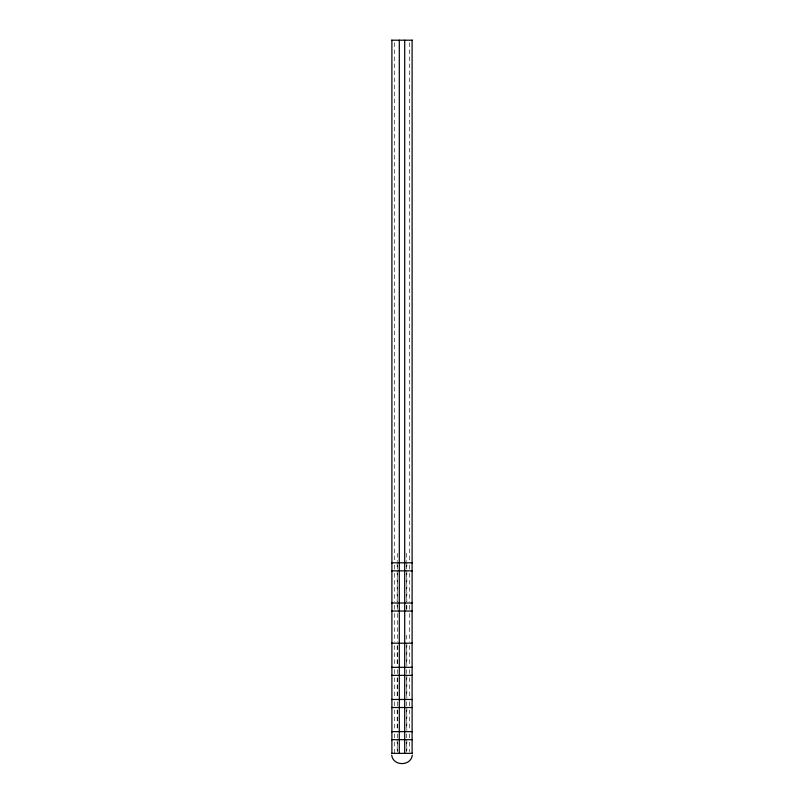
<?xml version="1.0" encoding="UTF-8"?>
<svg xmlns="http://www.w3.org/2000/svg" width="804" height="804" viewBox="0 0 804 804"><rect width="100%" height="100%" fill="white"/><g stroke="black" fill="none" stroke-linecap="round" stroke-linejoin="round"><path stroke-width="0.6" stroke-dasharray="4.02 3.01" d="M409.387 42.712L409.387 561.544M409.387 565.101L409.387 569.694M409.387 573.312L409.387 601.764M409.387 605.301L409.387 609.894M409.387 613.512L409.387 641.964M409.387 645.612L409.387 666.114M409.387 669.621L409.387 674.214M409.387 677.772L409.387 698.274M409.387 701.781L409.387 706.374M409.387 709.932L409.387 730.434M409.387 733.941L409.387 738.534M409.387 742.162L409.387 752.102M406.824 562.8L406.824 569.694M406.824 570.84L406.824 601.764M406.824 605.301L406.824 609.894M406.824 643.2L406.824 666.114M406.824 675.36L406.824 698.274M406.824 707.52L406.824 730.434M406.824 739.68L406.824 753.348M406.663 553.303L406.663 561.614M406.663 565.101L406.663 569.694M406.663 573.312L406.663 601.764M406.663 605.301L406.663 609.894M406.663 635.16L406.663 642.054M406.663 645.612L406.663 666.114M406.663 669.621L406.663 674.214M406.663 677.772L406.663 698.274M406.663 701.781L406.663 706.374M406.663 709.932L406.663 730.434M406.663 733.941L406.663 738.534M406.663 742.162L406.663 752.102M397.337 553.303L397.337 561.614M397.337 565.101L397.337 569.694M397.337 573.312L397.337 601.764M397.337 605.301L397.337 609.894M397.337 613.512L397.337 641.964M397.337 645.612L397.337 666.114M397.337 669.621L397.337 674.214M397.337 677.772L397.337 698.274M397.337 701.781L397.337 706.374M397.337 709.932L397.337 730.434M397.337 733.941L397.337 738.534M397.337 742.162L397.337 752.102M397.176 562.8L397.176 569.694M397.176 570.84L397.176 601.764M397.176 603L397.176 609.894M397.176 645.612L397.176 666.114M397.176 677.772L397.176 698.274M397.176 709.932L397.176 730.434M397.176 739.68L397.176 752.102M394.613 42.712L394.613 561.544M394.613 565.101L394.613 569.694M394.613 573.312L394.613 601.764M394.613 605.301L394.613 609.894M394.613 613.512L394.613 641.964M394.613 645.612L394.613 666.114M394.613 669.621L394.613 674.214M394.613 677.772L394.613 698.274M394.613 701.781L394.613 706.374M394.613 709.932L394.613 730.434M394.613 733.941L394.613 738.534M394.613 742.162L394.613 753.348"/><path stroke-width="1.21" d="M412.291 755.167C410.955 766.383 393.045 766.383 391.709 755.167M391.548 40.2L412.452 40.2M391.548 562.8L412.452 562.8M391.548 570.84L412.452 570.84M391.548 603L412.452 603M391.548 611.04L412.452 611.04M391.548 643.2L412.452 643.2M391.548 667.32L412.452 667.32M391.548 675.36L412.452 675.36M391.548 699.48L412.452 699.48M391.548 707.52L412.452 707.52M391.548 731.64L412.452 731.64M391.548 739.68L412.452 739.68M391.548 753.348L412.452 753.348M412.1 40.2L412.1 753.348M404.703 40.2L404.703 753.348M399.297 40.2L399.297 753.348M391.9 40.2L391.9 753.348"/></g></svg>
